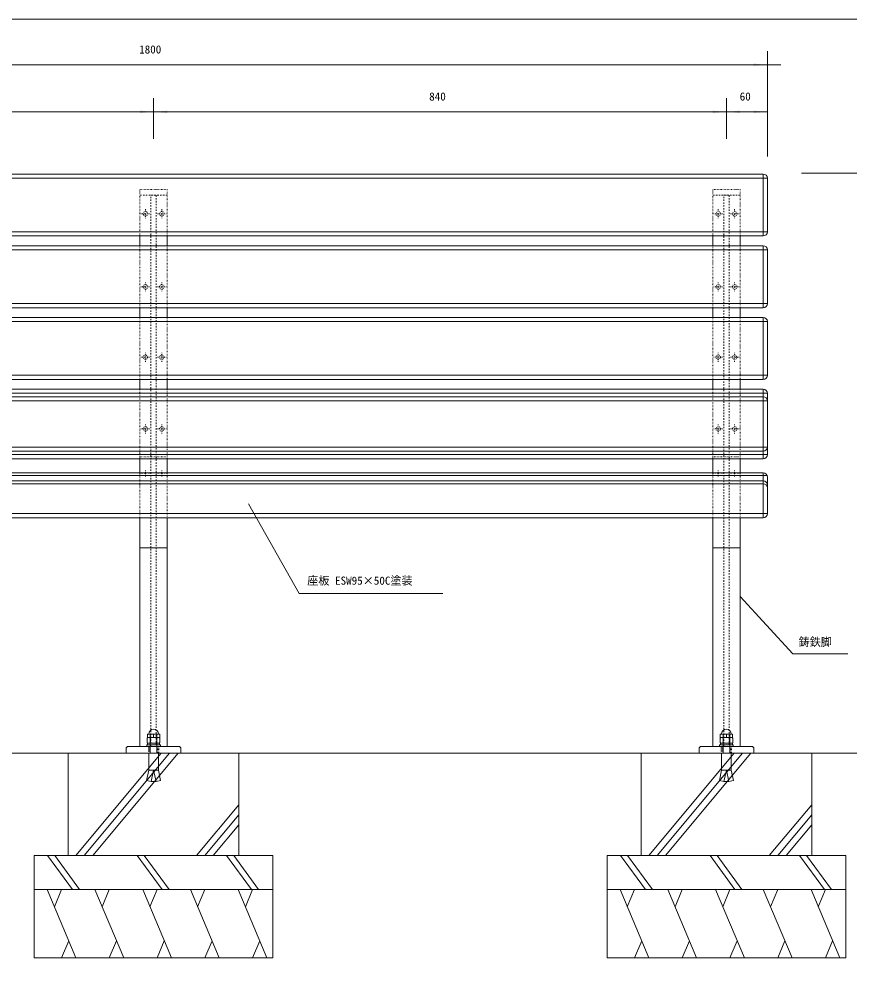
# Model space of a CAD drawing. Units: millimetres, scale not verified. Extents: x -1950 to 1950, y -1375 to 1375.
# Drawn here: x -955 to 263, y -27 to 1375 of the extents above; entities that cross this region are included whole.
import ezdxf
from ezdxf.enums import TextEntityAlignment as Align

# ---------------------------------------------------------------- set-up
doc = ezdxf.new("R2010")
doc.units = ezdxf.units.MM
doc.header["$LTSCALE"] = 10
doc.linetypes.add('USER1', pattern=[0.416641, 0.208282, -0.208359])
doc.linetypes.add('USER5', pattern=[0.208282, 0.069427, -0.138855])
doc.layers.add('0-1_IMPORTED', color=30, linetype='Continuous', lineweight=18)
doc.styles.add('ＭＳ ゴシック', font='')
doc.styles.get('ＭＳ ゴシック').set_extended_font_data('MS Gothic')

msp = doc.modelspace()

# ---------------------------------------------------------------- linework, layer by layer
at = {"layer": '0-1_IMPORTED', "color": 1}
for p, q in [((142, 1194.82), (142, 1328.03)), ((-1658, 1308.03), (142, 1308.03)), ((142, 1308.03), (162, 1308.03)), ((-758, 1199.46), (-758, 1259)), ((-758, 1199.46), (-758, 1259)), ((82, 1199.46), (82, 1259)), ((82, 1199.46), (82, 1259)), ((142, 1173.46), (142, 1259)), ((-1598, 1239), (-758, 1239)), ((-778, 1239), (-758, 1239)), ((-758, 1239), (-738, 1239)), ((-758, 1239), (82, 1239)), ((82, 1239), (102, 1239)), ((82, 1239), (102, 1239)), ((142, 1239), (82, 1239)), ((122, 1239), (142, 1239)), ((192, 1149), (420, 1149)), ((-544.29, 532.52), (-619, 664)), ((-544.29, 532.52), (-334, 532.52)), ((102, 528.45), (179.56, 444.19)), ((179.56, 444.19), (260, 444.19))]:
    msp.add_line(p, q, dxfattribs=at)
at = {"layer": '0-1_IMPORTED'}
for p, q in [((-1657.98, 1141.77), (141.98, 1141.77)), ((-1652, 1147.77), (136, 1147.77)), ((136, 1147.77), (136, 1056.98)), ((142, 1141.77), (142, 1062.96)), ((-1657.98, 1062.96), (141.98, 1062.96)), ((136, 1056.96), (-1652, 1056.96)), ((-778, 1056.96), (-778, 1042.59)), ((-738, 1056.96), (-738, 1042.59)), ((62, 1056.96), (62, 1042.59)), ((102, 1056.96), (102, 1042.59)), ((-1652, 1042.59), (136, 1042.59)), ((136, 1042.59), (136, 951.79)), ((-1657.98, 1036.59), (141.98, 1036.59)), ((142, 1036.59), (142, 957.77)), ((-1657.98, 957.77), (141.98, 957.77)), ((136, 951.77), (-1652, 951.77)), ((-778, 951.77), (-778, 937.42)), ((-738, 951.77), (-738, 937.42)), ((62, 951.77), (62, 937.42)), ((102, 951.77), (102, 937.42)), ((-1657.98, 931.42), (141.98, 931.42)), ((-1652, 937.42), (136, 937.42)), ((136, 937.42), (136, 846.63)), ((142, 931.42), (142, 852.61)), ((-1657.98, 852.61), (141.98, 852.61)), ((136, 846.61), (-1652, 846.61)), ((-778, 846.61), (-778, 832.31)), ((-738, 846.61), (-738, 832.31)), ((62, 846.61), (62, 832.31)), ((102, 846.61), (102, 832.31)), ((-1652, 832.31), (136, 832.31)), ((136, 832.31), (136, 741.52)), ((-1657.98, 826.31), (141.98, 826.31)), ((-1657.98, 815.18), (141.98, 815.18)), ((-1652, 821.18), (136, 821.18)), ((136, 821.18), (136, 730.38)), ((142, 826.31), (142, 747.5)), ((142, 815.18), (142, 736.36)), ((-1657.98, 747.5), (141.98, 747.5)), ((-1657.98, 736.36), (141.98, 736.36)), ((136, 741.5), (-1652, 741.5)), ((136, 730.36), (-1652, 730.36)), ((-778, 730.36), (-778, 709.46)), ((-738, 730.36), (-738, 709.46)), ((62, 730.36), (62, 709.46)), ((102, 730.36), (102, 709.46)), ((-1657.98, 705.72), (141.98, 705.72)), ((-1652, 709.46), (136, 709.46)), ((136, 709.46), (136, 693.56)), ((136, 709.46), (136, 693.56)), ((142, 703.46), (142, 649.83)), ((-1652, 697.9), (136, 697.9)), ((-1652, 693.56), (136, 693.56)), ((136, 697.9), (136, 643.83)), ((136, 693.56), (136, 643.83)), ((142, 691.9), (142, 649.83)), ((142, 687.56), (142, 649.83)), ((142, 649.83), (-1658, 649.83)), ((-1657.98, 649.83), (141.98, 649.83)), ((136, 643.83), (-1652, 643.83)), ((136, 643.83), (-1652, 643.83)), ((136, 643.83), (-1652, 643.83)), ((-738, 599.68), (-778, 599.68)), ((102, 599.68), (62, 599.68)), ((-765.15, 326.45), (-750.85, 326.45)), ((-758, 325.73), (-758, 322.16)), ((74.85, 326.45), (89.15, 326.45)), ((82, 325.73), (82, 322.16)), ((-762.62, 313.76), (-762.62, 320.73)), ((-753.38, 320.73), (-753.38, 313.76)), ((77.38, 313.76), (77.38, 320.73)), ((86.62, 320.73), (86.62, 313.76)), ((225.43, 298.36), (-1782, 298.36)), ((-871.91, 148.36), (-746.91, 298.36)), ((-859.53, 148.36), (-734.53, 298.36)), ((-847.16, 148.36), (-722.16, 298.36)), ((-31.91, 148.36), (93.09, 298.36)), ((-19.53, 148.36), (105.47, 298.36)), ((-7.16, 148.36), (117.84, 298.36)), ((204.87, 298.36), (409.87, 298.36)), ((-758, 273.36), (-761.75, 257.12)), ((-758, 273.36), (-754.25, 257.12)), ((82, 273.36), (78.25, 257.12)), ((82, 273.36), (85.75, 257.12)), ((-761.75, 257.12), (-768.25, 258.62)), ((-754.25, 257.12), (-761.75, 257.12)), ((-754.25, 257.12), (-747.75, 258.62)), ((78.25, 257.12), (71.75, 258.62)), ((85.75, 257.12), (78.25, 257.12)), ((85.75, 257.12), (92.25, 258.62)), ((-695.13, 148.36), (-633, 222.92)), ((144.87, 148.36), (207, 222.92)), ((-682.76, 148.36), (-633, 208.07)), ((157.24, 148.36), (207, 208.07)), ((-670.38, 148.36), (-633, 193.22)), ((169.62, 148.36), (207, 193.22)), ((-913.31, 148.36), (-876.77, 98.36)), ((-902.98, 148.36), (-866.44, 98.36)), ((-782.06, 148.36), (-745.52, 98.36)), ((-771.73, 148.36), (-735.19, 98.36)), ((-650.81, 148.36), (-614.27, 98.36)), ((-640.48, 148.36), (-603.94, 98.36)), ((-73.31, 148.36), (-36.77, 98.36)), ((-62.98, 148.36), (-26.44, 98.36)), ((57.94, 148.36), (94.48, 98.36)), ((68.27, 148.36), (104.81, 98.36)), ((189.19, 148.36), (225.73, 98.36)), ((199.52, 148.36), (236.06, 98.36)), ((-871.75, -1.64), (-913.97, 98.36)), ((-903.41, 73.36), (-892.86, 98.36)), ((-801.75, -1.64), (-843.97, 98.36)), ((-833.41, 73.36), (-822.86, 98.36)), ((-731.75, -1.64), (-773.97, 98.36)), ((-763.41, 73.36), (-752.86, 98.36)), ((-661.75, -1.64), (-703.97, 98.36)), ((-693.41, 73.36), (-682.86, 98.36)), ((-591.75, -1.64), (-633.97, 98.36)), ((-623.41, 73.36), (-612.86, 98.36)), ((-31.75, -1.64), (-73.97, 98.36)), ((-63.41, 73.36), (-52.86, 98.36)), ((38.25, -1.64), (-3.97, 98.36)), ((6.59, 73.36), (17.14, 98.36)), ((108.25, -1.64), (66.03, 98.36)), ((76.59, 73.36), (87.14, 98.36)), ((178.25, -1.64), (136.03, 98.36)), ((146.59, 73.36), (157.14, 98.36)), ((248.25, -1.64), (206.03, 98.36)), ((216.59, 73.36), (227.14, 98.36)), ((-882.3, 23.36), (-892.86, -1.64)), ((-812.3, 23.36), (-822.86, -1.64)), ((-742.3, 23.36), (-752.86, -1.64)), ((-672.3, 23.36), (-682.86, -1.64)), ((-602.3, 23.36), (-612.86, -1.64)), ((-42.3, 23.36), (-52.86, -1.64)), ((27.7, 23.36), (17.14, -1.64)), ((97.7, 23.36), (87.14, -1.64)), ((167.7, 23.36), (157.14, -1.64)), ((237.7, 23.36), (227.14, -1.64))]:
    msp.add_line(p, q, dxfattribs=at)
at = {"layer": '0-1_IMPORTED', "color": 7, "linetype": 'USER1', "lineweight": 9}
for p, q in [((-738, 1116.62), (-778, 1116.62)), ((102, 1116.62), (62, 1116.62))]:
    msp.add_line(p, q, dxfattribs=at)
at = {"layer": '0-1_IMPORTED', "color": 7, "linetype": 'USER5', "lineweight": 9}
for p, q in [((-770, 1093.41), (-770, 1096.05)), ((-746, 1093.41), (-746, 1096.05)), ((70, 1093.41), (70, 1096.05)), ((94, 1093.41), (94, 1096.05)), ((-770, 1087.88), (-770, 1091.13)), ((-770, 1082.95), (-770, 1085.59)), ((-746, 1087.88), (-746, 1091.13)), ((-746, 1082.95), (-746, 1085.59)), ((70, 1087.88), (70, 1091.13)), ((70, 1082.95), (70, 1085.59)), ((94, 1087.88), (94, 1091.13)), ((94, 1082.95), (94, 1085.59)), ((-770, 986.29), (-770, 988.93)), ((-770, 980.75), (-770, 984)), ((-746, 986.29), (-746, 988.93)), ((-746, 980.75), (-746, 984)), ((70, 986.29), (70, 988.93)), ((70, 980.75), (70, 984)), ((94, 986.29), (94, 988.93)), ((94, 980.75), (94, 984)), ((-770, 975.83), (-770, 978.47)), ((-746, 975.83), (-746, 978.47)), ((70, 975.83), (70, 978.47)), ((94, 975.83), (94, 978.47)), ((-770, 883.04), (-770, 885.68)), ((-746, 883.04), (-746, 885.68)), ((70, 883.04), (70, 885.68)), ((94, 883.04), (94, 885.68)), ((-770, 877.51), (-770, 880.76)), ((-770, 872.58), (-770, 875.22)), ((-746, 877.51), (-746, 880.76)), ((-746, 872.58), (-746, 875.22)), ((70, 877.51), (70, 880.76)), ((70, 872.58), (70, 875.22)), ((94, 877.51), (94, 880.76)), ((94, 872.58), (94, 875.22)), ((-770, 777.93), (-770, 780.57)), ((-770, 772.4), (-770, 775.65)), ((-746, 777.93), (-746, 780.57)), ((-746, 772.4), (-746, 775.65)), ((70, 777.93), (70, 780.57)), ((70, 772.4), (70, 775.65)), ((94, 777.93), (94, 780.57)), ((94, 772.4), (94, 775.65)), ((-770, 767.47), (-770, 770.11)), ((-746, 767.47), (-746, 770.11)), ((70, 767.47), (70, 770.11)), ((94, 767.47), (94, 770.11)), ((-770, 712.11), (-770, 714.12)), ((-770, 707.88), (-770, 710.36)), ((-770, 704.12), (-770, 706.14)), ((-746, 712.11), (-746, 714.12)), ((-746, 707.88), (-746, 710.36)), ((-746, 704.12), (-746, 706.14)), ((70, 712.11), (70, 714.12)), ((70, 707.88), (70, 710.36)), ((70, 704.12), (70, 706.14)), ((94, 712.11), (94, 714.12)), ((94, 707.88), (94, 710.36)), ((94, 704.12), (94, 706.14))]:
    msp.add_line(p, q, dxfattribs=at)
at = {"layer": '0-1_IMPORTED', "color": 1, "linetype": 'USER5'}
for p, q in [((-776.55, 1089.5), (-773.91, 1089.5)), ((-771.62, 1089.5), (-768.37, 1089.5)), ((-766.09, 1089.5), (-763.45, 1089.5)), ((-749.91, 1089.5), (-752.55, 1089.5)), ((-744.37, 1089.5), (-747.62, 1089.5)), ((-739.45, 1089.5), (-742.09, 1089.5)), ((63.45, 1089.5), (66.09, 1089.5)), ((68.38, 1089.5), (71.63, 1089.5)), ((73.91, 1089.5), (76.55, 1089.5)), ((90.09, 1089.5), (87.45, 1089.5)), ((95.63, 1089.5), (92.38, 1089.5)), ((100.55, 1089.5), (97.91, 1089.5)), ((-776.55, 982.38), (-773.91, 982.38)), ((-771.62, 982.38), (-768.37, 982.38)), ((-766.09, 982.38), (-763.45, 982.38)), ((-749.91, 982.38), (-752.55, 982.38)), ((-744.37, 982.38), (-747.62, 982.38)), ((-739.45, 982.38), (-742.09, 982.38)), ((63.45, 982.38), (66.09, 982.38)), ((68.38, 982.38), (71.63, 982.38)), ((73.91, 982.38), (76.55, 982.38)), ((90.09, 982.38), (87.45, 982.38)), ((95.63, 982.38), (92.38, 982.38)), ((100.55, 982.38), (97.91, 982.38)), ((-776.55, 879.13), (-773.91, 879.13)), ((-771.62, 879.13), (-768.37, 879.13)), ((-766.09, 879.13), (-763.45, 879.13)), ((-749.91, 879.13), (-752.55, 879.13)), ((-744.37, 879.13), (-747.62, 879.13)), ((-739.45, 879.13), (-742.09, 879.13)), ((63.45, 879.13), (66.09, 879.13)), ((68.38, 879.13), (71.63, 879.13)), ((73.91, 879.13), (76.55, 879.13)), ((90.09, 879.13), (87.45, 879.13)), ((95.63, 879.13), (92.38, 879.13)), ((100.55, 879.13), (97.91, 879.13)), ((-776.55, 774.02), (-773.91, 774.02)), ((-771.62, 774.02), (-768.37, 774.02)), ((-766.09, 774.02), (-763.45, 774.02)), ((-749.91, 774.02), (-752.55, 774.02)), ((-744.37, 774.02), (-747.62, 774.02)), ((-739.45, 774.02), (-742.09, 774.02)), ((63.45, 774.02), (66.09, 774.02)), ((68.38, 774.02), (71.63, 774.02)), ((73.91, 774.02), (76.55, 774.02)), ((90.09, 774.02), (87.45, 774.02)), ((95.63, 774.02), (92.38, 774.02)), ((100.55, 774.02), (97.91, 774.02)), ((-776.55, 709.12), (-773.91, 709.12)), ((-771.62, 709.12), (-768.37, 709.12)), ((-766.09, 709.12), (-763.45, 709.12)), ((-749.91, 709.12), (-752.55, 709.12)), ((-744.37, 709.12), (-747.62, 709.12)), ((-739.45, 709.12), (-742.09, 709.12)), ((63.45, 709.12), (66.09, 709.12)), ((68.38, 709.12), (71.63, 709.12)), ((73.91, 709.12), (76.55, 709.12)), ((90.09, 709.12), (87.45, 709.12)), ((95.63, 709.12), (92.38, 709.12)), ((100.55, 709.12), (97.91, 709.12))]:
    msp.add_line(p, q, dxfattribs=at)
at = {"layer": '0-1_IMPORTED', "linetype": 'USER5'}
for p, q in [((-778, 733), (-738, 733)), ((62, 733), (102, 733))]:
    msp.add_line(p, q, dxfattribs=at)
at = {"layer": '0-1_IMPORTED'}
for points in [[(-1950, 1375), (1950, 1375), (1950, -1375), (-1950, -1375)], [(-778, 643.83), (-738, 643.83), (-738, 308.36), (-778, 308.36)], [(62, 643.83), (102, 643.83), (102, 308.36), (62, 308.36)], [(-767, 326.45), (-749, 326.45), (-749, 321.45), (-767, 321.45)], [(-753, 326.36), (-763, 326.36), (-763, 298.36), (-753, 298.36)], [(73, 326.45), (91, 326.45), (91, 321.45), (73, 321.45)], [(87, 326.36), (77, 326.36), (77, 298.36), (87, 298.36)], [(-748, 310.66), (-768, 310.66), (-768, 308.36), (-748, 308.36)], [(-748.76, 320.73), (-750, 321.45), (-766, 321.45), (-767.24, 320.73), (-767.24, 313.76), (-766, 313.05), (-750, 313.05), (-748.76, 313.76)], [(-749.08, 313.05), (-766.91, 313.05), (-766.91, 310.66), (-749.08, 310.66)], [(92, 310.66), (72, 310.66), (72, 308.36), (92, 308.36)], [(91.24, 320.73), (90, 321.45), (74, 321.45), (72.76, 320.73), (72.76, 313.76), (74, 313.05), (90, 313.05), (91.24, 313.76)], [(90.92, 313.05), (73.09, 313.05), (73.09, 310.66), (90.92, 310.66)], [(-883, 298.36), (-633, 298.36), (-633, 148.36), (-883, 148.36)], [(-798, 306.36), (-796, 308.36), (-720, 308.36), (-718, 306.36), (-718, 298.36), (-798, 298.36)], [(-750.92, 298.36), (-765.08, 298.36), (-765.08, 273.36), (-750.92, 273.36)], [(-43, 298.36), (207, 298.36), (207, 148.36), (-43, 148.36)], [(42, 306.36), (44, 308.36), (120, 308.36), (122, 306.36), (122, 298.36), (42, 298.36)], [(89.08, 298.36), (74.92, 298.36), (74.92, 273.36), (89.08, 273.36)], [(-933, 148.36), (-583, 148.36), (-583, 98.36), (-933, 98.36)], [(-93, 148.36), (257, 148.36), (257, 98.36), (-93, 98.36)], [(-933, 98.36), (-583, 98.36), (-583, -1.64), (-933, -1.64)], [(-93, 98.36), (257, 98.36), (257, -1.64), (-93, -1.64)]]:
    msp.add_lwpolyline(points, close=True, dxfattribs=at)
at = {"layer": '0-1_IMPORTED', "linetype": 'USER5'}
for points in [[(-778, 1125.36), (-738, 1125.36), (-738, 643.83), (-778, 643.83)], [(62, 1125.36), (102, 1125.36), (102, 643.83), (62, 643.83)], [(-765.5, 308.36), (-750.5, 308.36), (-750.5, 298.36), (-765.5, 298.36)], [(-764.5, 308.36), (-751.5, 308.36), (-751.5, 298.36), (-764.5, 298.36)], [(74.5, 308.36), (89.5, 308.36), (89.5, 298.36), (74.5, 298.36)], [(75.5, 308.36), (88.5, 308.36), (88.5, 298.36), (75.5, 298.36)]]:
    msp.add_lwpolyline(points, close=True, dxfattribs=at)
at = {"layer": '0-1_IMPORTED', "color": 7, "linetype": 'USER1', "lineweight": 9}
for points in [[(-762, 1116.62), (-754, 1116.62), (-754, 308.36), (-762, 308.36)], [(78, 1116.62), (86, 1116.62), (86, 308.36), (78, 308.36)]]:
    msp.add_lwpolyline(points, close=True, dxfattribs=at)
at = {"layer": '0-1_IMPORTED'}
for points in [[(-748.76, 320.73), (-749.34, 321.05), (-749.92, 321.27), (-750.49, 321.4), (-751.07, 321.45), (-751.65, 321.4), (-752.23, 321.27), (-752.8, 321.05), (-753.38, 320.73), (-754.54, 321.05), (-755.69, 321.27), (-756.85, 321.4), (-758, 321.45), (-759.15, 321.4), (-760.31, 321.27), (-761.46, 321.05), (-762.62, 320.73), (-763.2, 321.05), (-763.77, 321.27), (-764.35, 321.4), (-764.93, 321.45), (-765.51, 321.4), (-766.08, 321.27), (-766.66, 321.05), (-767.24, 320.73)], [(-748.76, 313.76), (-749.34, 313.45), (-749.92, 313.23), (-750.49, 313.1), (-751.07, 313.05), (-751.65, 313.1), (-752.23, 313.23), (-752.8, 313.45), (-753.38, 313.76), (-754.54, 313.45), (-755.69, 313.23), (-756.85, 313.1), (-758, 313.05), (-759.15, 313.1), (-760.31, 313.23), (-761.46, 313.45), (-762.62, 313.76), (-763.2, 313.45), (-763.77, 313.23), (-764.35, 313.1), (-764.93, 313.05), (-765.51, 313.1), (-766.08, 313.23), (-766.66, 313.45), (-767.24, 313.76)], [(91.24, 320.73), (90.66, 321.05), (90.08, 321.27), (89.51, 321.4), (88.93, 321.45), (88.35, 321.4), (87.77, 321.27), (87.2, 321.05), (86.62, 320.73), (85.46, 321.05), (84.31, 321.27), (83.15, 321.4), (82, 321.45), (80.85, 321.4), (79.69, 321.27), (78.54, 321.05), (77.38, 320.73), (76.8, 321.05), (76.23, 321.27), (75.65, 321.4), (75.07, 321.45), (74.49, 321.4), (73.92, 321.27), (73.34, 321.05), (72.76, 320.73)], [(91.24, 313.76), (90.66, 313.45), (90.08, 313.23), (89.51, 313.1), (88.93, 313.05), (88.35, 313.1), (87.77, 313.23), (87.2, 313.45), (86.62, 313.76), (85.46, 313.45), (84.31, 313.23), (83.15, 313.1), (82, 313.05), (80.85, 313.1), (79.69, 313.23), (78.54, 313.45), (77.38, 313.76), (76.8, 313.45), (76.23, 313.23), (75.65, 313.1), (75.07, 313.05), (74.49, 313.1), (73.92, 313.23), (73.34, 313.45), (72.76, 313.76)], [(-768.25, 258.62), (-765.08, 273.36), (-758, 273.36), (-761.75, 257.12), (-768.25, 258.62), (-765.08, 273.36)], [(-747.75, 258.62), (-750.92, 273.36), (-758, 273.36), (-754.25, 257.12), (-747.75, 258.62), (-750.92, 273.36)], [(71.75, 258.62), (74.92, 273.36), (82, 273.36), (78.25, 257.12), (71.75, 258.62), (74.92, 273.36)], [(92.25, 258.62), (89.08, 273.36), (82, 273.36), (85.75, 257.12), (92.25, 258.62), (89.08, 273.36)]]:
    msp.add_lwpolyline(points, dxfattribs=at)
at = {"layer": '0-1_IMPORTED', "linetype": 'USER5'}
for centre in [(-770, 1089.5), (-746, 1089.5), (70, 1089.5), (94, 1089.5), (-770, 982.38), (-746, 982.38), (70, 982.38), (94, 982.38), (-770, 879.13), (-746, 879.13), (70, 879.13), (94, 879.13), (-770, 774.02), (-746, 774.02), (70, 774.02), (94, 774.02)]:
    msp.add_circle(centre, 3.25, dxfattribs=at)
at = {"layer": '0-1_IMPORTED'}
for centre, radius, start, end in [((136, 1141.77), 6, 360, 90), ((136, 1062.96), 6, 270, 0), ((136, 1036.59), 6, 0, 90), ((136, 957.77), 6, 270, 0), ((136, 931.42), 6, 360, 90), ((136, 852.61), 6, 270, 0), ((136, 826.31), 6, 360, 90), ((136, 815.18), 6, 0, 90), ((136, 747.5), 6, 270, 360), ((136, 736.36), 6, 270, 360), ((136, 703.46), 6, 0, 90), ((136, 691.9), 6, 0, 90), ((136, 687.56), 6, 0, 90), ((136, 649.83), 6, 270, 360), ((136, 649.83), 6, 270, 360), ((136, 649.83), 6, 270, 360), ((-758, 326.45), 7.15, 90, 180), ((-758, 326.45), 7.15, 0, 90), ((82, 326.45), 7.15, 90, 180), ((82, 326.45), 7.15, 0, 90)]:
    msp.add_arc(centre, radius, start, end, dxfattribs=at)
at = {"layer": '0-1_IMPORTED', "color": 1}
for points in [[(142, 1308.03), (122, 1306.28), (122, 1309.77)], [(-758, 1239), (-778, 1237.25), (-778, 1240.75)], [(-758, 1239), (-738, 1240.75), (-738, 1237.25)], [(82, 1239), (62, 1237.25), (62, 1240.75)], [(82, 1239), (102, 1240.75), (102, 1237.25)], [(142, 1239), (122, 1237.25), (122, 1240.75)]]:
    msp.add_solid(points, dxfattribs=at)

# ---------------------------------------------------------------- texts
at = {"layer": '0-1_IMPORTED', "color": 7, "style": 'ＭＳ ゴシック'}
for s, p in [('1800', (-779.17, 1320.99)), ('840', (-353.87, 1251.96)), ('60', (101.42, 1251.96)), ('座板 ESW95×50C塗装', (-532.62, 541.96)), ('鋳鉄脚', (187.82, 452.04))]:
    msp.add_text(s, height=11.94, dxfattribs=at).set_placement(p, align=Align.BOTTOM_LEFT)

doc.saveas('drawing.dxf')
